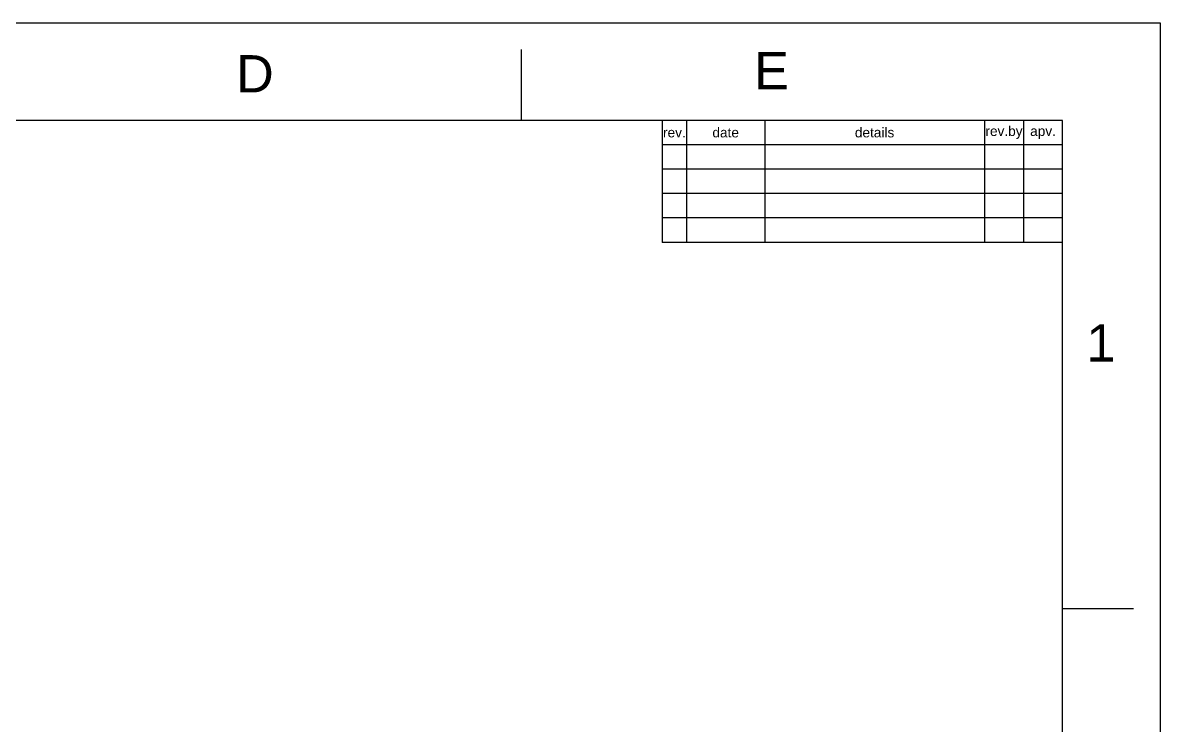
# Model space of a CAD drawing. Header units: millimetres. Extents: x -6909 to -4533, y -2578 to 782.
# Drawn here: x -5465 to -4533, y 206 to 782 of the extents above; entities that cross this region are included whole.
import ezdxf

# ---------------------------------------------------------------- set-up
doc = ezdxf.new("R2010")
doc.units = ezdxf.units.MM
doc.layers.add('FORM', color=7, linetype='Continuous')
doc.layers.add('TEXT', color=2, linetype='Continuous')
doc.styles.get("Standard").update_dxf_attribs({"font": 'arial.ttf'})

msp = doc.modelspace()

# ---------------------------------------------------------------- linework, layer by layer
at = {"layer": 'FORM', "color": 7, "linetype": 'Continuous'}
for p, q in [((-6909.26, 782.06), (-4533.26, 782.06)), ((-4533.26, 782.06), (-4533.26, -2577.94)), ((-5056.46, 702.06), (-5056.46, 760.21)), ((-4613.26, 702.06), (-6829.26, 702.06)), ((-4613.26, -2497.94), (-4613.26, 702.06)), ((-4613.26, 302.06), (-4555.11, 302.06))]:
    msp.add_line(p, q, dxfattribs=at)
at = {"layer": 'FORM'}
for p, q in [((-4941.26, 702.06), (-4941.26, 602.06)), ((-4921.26, 702.06), (-4921.26, 602.06)), ((-4857.26, 702.06), (-4857.26, 602.06)), ((-4677.26, 702.06), (-4677.26, 602.06)), ((-4645.26, 702.06), (-4645.26, 602.06)), ((-4613.26, 682.06), (-4941.26, 682.06)), ((-4613.26, 662.06), (-4941.26, 662.06)), ((-4613.26, 642.06), (-4941.26, 642.06)), ((-4613.26, 622.06), (-4941.26, 622.06)), ((-4613.26, 602.06), (-4941.26, 602.06))]:
    msp.add_line(p, q, dxfattribs=at)

# ---------------------------------------------------------------- texts
at = {"layer": 'FORM', "char_height": 30.5, "attachment_point": 5}
for s, width, insert in [('D', 40, (-5274.84, 740.25)), ('E', 40, (-4851.67, 742.79)), ('1', 200, (-4581.85, 519.69))]:
    msp.add_mtext_dynamic_manual_height_columns(s, width=width, gutter_width=50, heights=[0], dxfattribs=dict(at, insert=insert))
at = {"layer": 'TEXT', "char_height": 8, "attachment_point": 5}
for s, width, insert in [('rev.', 20, (-4931.26, 692.06)), ('date', 64, (-4889.26, 692.06)), ('details', 180, (-4767.26, 692.06)), ('rev.by', 32, (-4661.26, 692.06)), ('apv.', 32, (-4629.26, 692.06))]:
    msp.add_mtext_dynamic_manual_height_columns(s, width=width, gutter_width=50, heights=[0], dxfattribs=dict(at, insert=insert))

doc.saveas('drawing.dxf')
